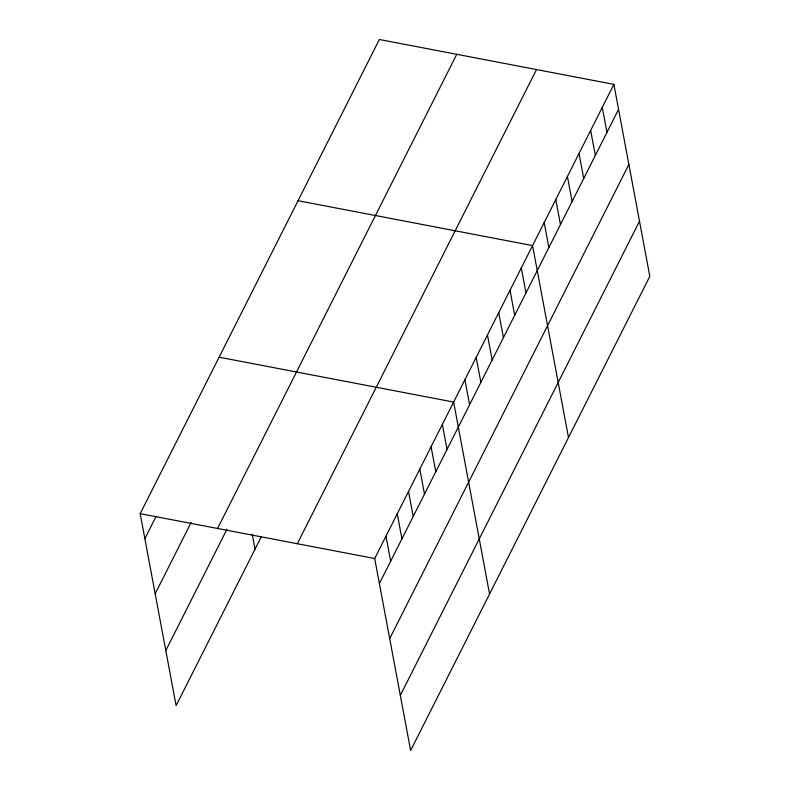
<?xml version="1.0" encoding="UTF-8"?>
<svg xmlns="http://www.w3.org/2000/svg" width="790" height="790" viewBox="0 0 790 790"><rect width="100%" height="100%" fill="white"/><g stroke="black" fill="none" stroke-linecap="round" stroke-linejoin="round"><path stroke-width="1.19" d="M261.48 536.39L176.111 705.638L140.186 513.668L379.368 39.5L613.889 84.362L649.814 276.332L410.632 750.5L374.707 558.53L613.889 84.362M144.866 538.681L156.144 516.324M155.176 593.774L191.15 522.457M217.576 528.471L456.758 54.303M165.801 650.535L227.007 529.191M297.317 543.727L536.499 69.559M379.388 583.543L618.57 109.376M389.697 638.636L628.88 164.468M400.323 695.407L639.505 221.23M298.047 200.719L532.569 245.581L568.494 437.551M219.116 357.199L453.638 402.061L489.563 594.021M140.186 513.668L374.707 558.53M602.276 107.391L606.957 132.404M590.653 130.429L595.334 155.433M579.04 153.458L583.721 178.471M567.418 176.486L572.098 201.499M555.805 199.524L560.485 224.528M544.182 222.553L548.862 247.556M521.291 267.938L525.972 292.942M510.014 290.286L514.695 315.299M498.737 312.643L503.418 337.656M487.46 335L492.14 360.003M476.192 357.347L480.873 382.36M464.915 379.704L469.596 404.717M442.361 424.408L447.041 449.421M431.083 446.765L435.764 471.778M419.806 469.122L424.487 494.125M408.529 491.469L413.209 516.482M397.261 513.826L401.932 538.839M385.984 536.183L390.665 561.186M252.247 534.238L255.042 549.159"/></g></svg>
